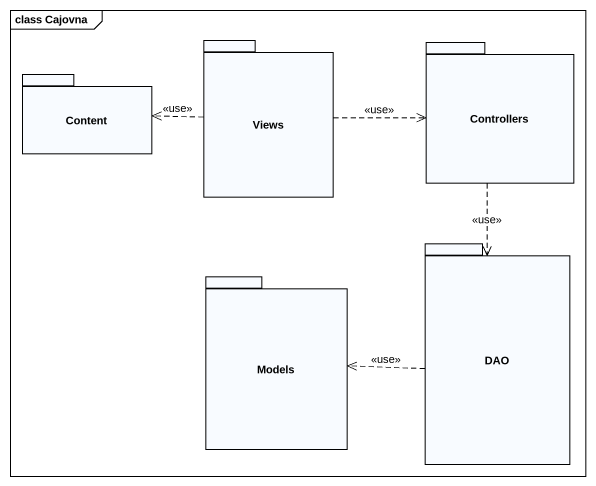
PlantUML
@startuml
mainframe class Cajovna
package Views {
}
package Controllers {
}
package Content {
}
package DAO {
}
package Models {
}
Views .right.> Controllers : <<use>>
Views .left.> Content : <<use>>
Controllers ..> DAO : <<use>>
DAO .left.> Models : <<use>>
@enduml
